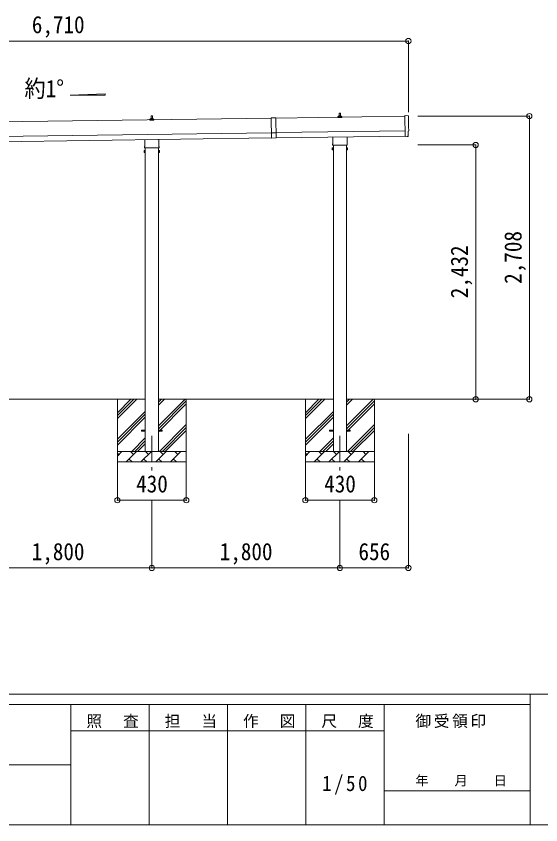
# Model space of a CAD drawing. Units: millimetres at full size, sheet at 1:50; some dimension numbers follow another scale. Extents: x -14053 to 14053, y -9700 to 9700.
# Drawn here: x 3980 to 9003, y -9700 to -1966 of the extents above; entities that cross this region are included whole.
import ezdxf
from ezdxf.enums import TextEntityAlignment as Align

# ---------------------------------------------------------------- set-up
doc = ezdxf.new("R2010")
doc.units = ezdxf.units.MM
doc.header["$LTSCALE"] = 50
doc.header["$PDMODE"] = 32
doc.header["$PDSIZE"] = 50
doc.linetypes.add('DOUBLE_CHAIN1', pattern=[8.8, 5, -1, 0.6, -0.6, 0.6, -1])
for name, color, linetype, lineweight in [('0-0_0', 7, 'Continuous', 9), ('0-1_Defpoints', 4, 'Continuous', 9), ('0-6_PARTS1', 6, 'Continuous', 9), ('F-0', 7, 'Continuous', 9)]:
    doc.layers.add(name, color=color, linetype=linetype, lineweight=lineweight)
doc.styles.add('ＭＳ ゴシック', font='')
doc.styles.get('ＭＳ ゴシック').set_extended_font_data('MS Gothic')

msp = doc.modelspace()

# ---------------------------------------------------------------- linework, layer by layer
at = {"layer": '0-0_0', "color": 4}
for p, q in [((4495.97, -2720.96), (4831.97, -2708.55)), ((4831.97, -2720.96), (4495.97, -2720.96)), ((4831.97, -2708.55), (4831.97, -2720.96))]:
    msp.add_line(p, q, dxfattribs=at)
at = {"layer": '0-0_0'}
for p, q in [((5216.18, -5629.79), (3541.18, -5629.79)), ((4948.68, -5629.79), (4948.68, -6229.79)), ((4948.68, -5814.84), (5133.73, -5629.79)), ((4948.68, -5786.55), (5105.44, -5629.79)), ((4948.68, -5758.27), (5077.16, -5629.79)), ((7016.18, -5629.79), (5341.18, -5629.79)), ((5341.18, -5884.89), (5596.27, -5629.79)), ((5341.18, -5686.9), (5398.28, -5629.79)), ((5341.18, -5658.61), (5370, -5629.79)), ((5341.18, -5913.17), (5608.68, -5645.67)), ((5608.68, -5629.79), (5608.68, -6229.79)), ((6748.68, -5629.79), (6748.68, -6229.79)), ((6748.68, -5814.84), (6933.73, -5629.79)), ((6748.68, -5786.55), (6905.44, -5629.79)), ((6748.68, -5758.27), (6877.16, -5629.79)), ((8729.56, -5629.79), (7141.18, -5629.79)), ((7141.18, -5884.89), (7396.27, -5629.79)), ((7141.18, -5686.9), (7198.28, -5629.79)), ((7141.18, -5658.61), (7170, -5629.79)), ((7141.18, -5913.17), (7408.68, -5645.67)), ((7408.68, -5629.79), (7408.68, -6229.79)), ((5341.18, -5941.45), (5608.68, -5673.95)), ((7141.18, -5941.45), (7408.68, -5673.95)), ((4948.68, -6012.83), (5216.18, -5745.33)), ((4948.68, -6041.11), (5216.18, -5773.61)), ((6748.68, -6012.83), (7016.18, -5745.33)), ((6748.68, -6041.11), (7016.18, -5773.61)), ((4948.68, -6069.4), (5216.18, -5801.9)), ((5350.83, -6129.79), (5608.68, -5871.94)), ((6748.68, -6069.4), (7016.18, -5801.9)), ((7150.83, -6129.79), (7408.68, -5871.94)), ((5379.12, -6129.79), (5608.68, -5900.23)), ((5407.4, -6129.79), (5608.68, -5928.51)), ((7179.12, -6129.79), (7408.68, -5900.23)), ((7207.4, -6129.79), (7408.68, -5928.51)), ((5086.27, -6129.79), (5216.18, -5999.89)), ((5114.56, -6129.79), (5216.18, -6028.17)), ((6886.27, -6129.79), (7016.18, -5999.89)), ((6914.56, -6129.79), (7016.18, -6028.17)), ((5142.84, -6129.79), (5216.18, -6056.45)), ((6942.84, -6129.79), (7016.18, -6056.45)), ((4948.68, -6129.79), (5608.68, -6129.79)), ((4948.68, -6172.68), (4991.57, -6129.79)), ((4963.02, -6158.34), (4948.68, -6144)), ((5032.99, -6229.79), (5132.99, -6129.79)), ((5104.44, -6158.34), (5075.88, -6129.79)), ((5174.41, -6229.79), (5274.41, -6129.79)), ((5245.86, -6158.34), (5217.3, -6129.79)), ((5315.83, -6229.79), (5415.83, -6129.79)), ((5387.28, -6158.34), (5358.73, -6129.79)), ((5457.25, -6229.79), (5557.25, -6129.79)), ((5528.7, -6158.34), (5500.15, -6129.79)), ((5605.39, -6129.79), (5608.68, -6126.5)), ((6748.68, -6129.79), (7408.68, -6129.79)), ((6748.68, -6172.68), (6791.57, -6129.79)), ((6763.02, -6158.34), (6748.68, -6144)), ((6832.99, -6229.79), (6932.99, -6129.79)), ((6904.44, -6158.34), (6875.88, -6129.79)), ((6974.41, -6229.79), (7074.41, -6129.79)), ((7045.86, -6158.34), (7017.3, -6129.79)), ((7115.83, -6229.79), (7215.83, -6129.79)), ((7187.28, -6158.34), (7158.73, -6129.79)), ((7257.25, -6229.79), (7357.25, -6129.79)), ((7328.7, -6158.34), (7300.15, -6129.79)), ((7405.39, -6129.79), (7408.68, -6126.5)), ((5608.68, -6229.79), (4948.68, -6229.79)), ((5061.54, -6201.23), (5090.1, -6229.79)), ((5202.97, -6201.23), (5231.52, -6229.79)), ((5344.39, -6201.23), (5372.94, -6229.79)), ((5485.81, -6201.23), (5514.36, -6229.79)), ((7408.68, -6229.79), (6748.68, -6229.79)), ((6861.54, -6201.23), (6890.1, -6229.79)), ((7002.97, -6201.23), (7031.52, -6229.79)), ((7144.39, -6201.23), (7172.94, -6229.79)), ((7285.81, -6201.23), (7314.36, -6229.79))]:
    msp.add_line(p, q, dxfattribs=at)
at = {"layer": '0-1_Defpoints'}
for p, q in [((5272.68, -2944.1), (5273.4, -2920.57)), ((5274.4, -2919.6), (5282.95, -2919.6)), ((5283.95, -2920.57), (5284.68, -2944.1)), ((7701.28, -2922.34), (6465.9, -2939.98)), ((7060.43, -2933.88), (7060.43, -2926.17)), ((7096.93, -2933.88), (7060.43, -2933.88)), ((7060.81, -2925.38), (7096.54, -2925.38)), ((7061.19, -2925.2), (7067.91, -2923.57)), ((7068.29, -2923.38), (7089.06, -2923.38)), ((7068.68, -2922.6), (7068.68, -2918.38)), ((7069.68, -2918.38), (7087.68, -2918.38)), ((7072.68, -2918.38), (7073.4, -2894.86)), ((7074.4, -2893.88), (7082.95, -2893.88)), ((7083.95, -2894.86), (7084.68, -2918.38)), ((7088.68, -2922.6), (7088.68, -2918.38)), ((7096.16, -2925.2), (7089.44, -2923.57)), ((7096.93, -2933.88), (7096.93, -2926.17)), ((6420.91, -2940.63), (1055.95, -3017.27)), ((5260.43, -2959.6), (5260.43, -2951.88)), ((5296.93, -2959.6), (5260.43, -2959.6)), ((5260.81, -2951.1), (5296.54, -2951.1)), ((5261.19, -2950.91), (5267.91, -2949.28)), ((5268.29, -2949.1), (5289.06, -2949.1)), ((5268.68, -2948.31), (5268.68, -2944.1)), ((5269.68, -2944.1), (5287.68, -2944.1)), ((5288.68, -2948.31), (5288.68, -2944.1)), ((5296.16, -2950.91), (5289.44, -2949.28)), ((5296.93, -2959.6), (5296.93, -2951.88)), ((6420.89, -2939.63), (6423.64, -3131.61)), ((1057.95, -3157.25), (6422.91, -3080.61)), ((6467.92, -3081.47), (6422.93, -3082.11)), ((6467.9, -3079.97), (7703.28, -3062.32)), ((1058.67, -3207.25), (6423.62, -3130.61)), ((5210.38, -3213.59), (5210.38, -3147.94)), ((5346.98, -3145.99), (5346.98, -3213.59)), ((6468.63, -3130.96), (6423.64, -3131.61)), ((6468.62, -3129.96), (7703.99, -3112.32)), ((7010.38, -3187.87), (7010.38, -3122.23)), ((7146.98, -3120.27), (7146.98, -3187.87)), ((7704.03, -3115.08), (7704.04, -3116.09)), ((7723.67, -3115.81), (7730.59, -3115.34)), ((5208.68, -3222.36), (5208.68, -3216.86)), ((5346.61, -3225.86), (5210.74, -3225.86)), ((5216.18, -3225.86), (5216.18, -6129.79)), ((5341.18, -6129.79), (5341.18, -3225.86)), ((5348.68, -3216.86), (5348.68, -3222.36)), ((7004.68, -3226.15), (7005.43, -3224.83)), ((7004.68, -3226.15), (7004.68, -3243.15)), ((7004.68, -3243.15), (7005.43, -3244.46)), ((7011.68, -3229.74), (7005.43, -3229.74)), ((7011.68, -3239.55), (7005.43, -3239.55)), ((7011.68, -3244.46), (7005.43, -3244.46)), ((7008.68, -3196.65), (7008.68, -3191.15)), ((7146.61, -3200.15), (7010.74, -3200.15)), ((7014.18, -3243.85), (7011.68, -3243.85)), ((7016.18, -3200.15), (7016.18, -6129.79)), ((7141.18, -6129.79), (7141.18, -3200.15)), ((7143.18, -3243.85), (7145.68, -3243.85)), ((7145.68, -3229.74), (7151.92, -3229.74)), ((7145.68, -3239.55), (7151.92, -3239.55)), ((7145.68, -3244.46), (7151.92, -3244.46)), ((7148.68, -3191.15), (7148.68, -3196.65)), ((7152.68, -3226.15), (7151.92, -3224.83)), ((7152.68, -3243.15), (7151.92, -3244.46)), ((7152.68, -3226.15), (7152.68, -3243.15)), ((5204.68, -3251.86), (5205.43, -3250.54)), ((5204.68, -3251.86), (5204.68, -3268.86)), ((5204.68, -3268.86), (5205.43, -3270.17)), ((5211.68, -3255.45), (5205.43, -3255.45)), ((5211.68, -3265.27), (5205.43, -3265.27)), ((5211.68, -3270.17), (5205.43, -3270.17)), ((5214.18, -3269.56), (5211.68, -3269.56)), ((5343.18, -3269.56), (5345.68, -3269.56)), ((5345.68, -3255.45), (5351.92, -3255.45)), ((5345.68, -3265.27), (5351.92, -3265.27)), ((5345.68, -3270.17), (5351.92, -3270.17)), ((5352.68, -3251.86), (5351.92, -3250.54)), ((5352.68, -3268.86), (5351.92, -3270.17)), ((5352.68, -3251.86), (5352.68, -3268.86)), ((5178.68, -5925.29), (5216.18, -5925.29)), ((5178.68, -5934.29), (5178.68, -5925.29)), ((5178.68, -5934.29), (5216.18, -5934.29)), ((5341.18, -5925.29), (5378.68, -5925.29)), ((5341.18, -5934.29), (5378.68, -5934.29)), ((5378.68, -5934.29), (5378.68, -5925.29)), ((6978.68, -5925.29), (7016.18, -5925.29)), ((6978.68, -5934.29), (6978.68, -5925.29)), ((6978.68, -5934.29), (7016.18, -5934.29)), ((7141.18, -5925.29), (7178.68, -5925.29)), ((7141.18, -5934.29), (7178.68, -5934.29)), ((7178.68, -5934.29), (7178.68, -5925.29))]:
    msp.add_line(p, q, dxfattribs=at)
at = {"layer": '0-1_Defpoints', "color": 7, "linetype": 'DOUBLE_CHAIN1'}
for p, q in [((5278.68, -5979.79), (5278.68, -6328.79)), ((7078.68, -5979.79), (7078.68, -6317.79))]:
    msp.add_line(p, q, dxfattribs=at)
at = {"layer": '0-1_Defpoints'}
for points in [[(7732.8, -2918.45), (7701.2, -2917.25), (7704.03, -3115.08)], [(6420.89, -2939.63), (6465.89, -2938.98), (6468.63, -3130.96)], [(7733.38, -3112.31), (7732.71, -3065.29), (7733.31, -3065.28)], [(7722.93, -3115.54), (7722.25, -3114.92), (7704.04, -3116.09)], [(7011.68, -3244.46), (7011.68, -3224.83), (7005.43, -3224.83)], [(7011.68, -3243.85), (7011.68, -3225.45), (7014.18, -3225.45)], [(7145.68, -3243.85), (7145.68, -3225.45), (7143.18, -3225.45)], [(7145.68, -3244.46), (7145.68, -3224.83), (7151.92, -3224.83)], [(5211.68, -3270.17), (5211.68, -3250.54), (5205.43, -3250.54)], [(5211.68, -3269.56), (5211.68, -3251.16), (5214.18, -3251.16)], [(5345.68, -3269.56), (5345.68, -3251.16), (5343.18, -3251.16)], [(5345.68, -3270.17), (5345.68, -3250.54), (5351.92, -3250.54)]]:
    msp.add_lwpolyline(points, dxfattribs=at)
for points in [[(7014.18, -3245.15), (7014.18, -3224.15), (7016.18, -3224.15), (7016.18, -3245.15)], [(7143.18, -3245.15), (7143.18, -3224.15), (7141.18, -3224.15), (7141.18, -3245.15)], [(5214.18, -3270.86), (5214.18, -3249.86), (5216.18, -3249.86), (5216.18, -3270.86)], [(5343.18, -3270.86), (5343.18, -3249.86), (5341.18, -3249.86), (5341.18, -3270.86)]]:
    msp.add_lwpolyline(points, close=True, dxfattribs=at)
for centre, radius, start, end in [((5274.4, -2920.6), 1, 90, 178.60509), ((5282.95, -2920.6), 1, 1.39491, 90), ((7061.43, -2926.17), 1, 103.62699, 180), ((7067.68, -2922.6), 1, 283.62699, 0), ((7072.76, -2919.02), 4.13, 90, 171.17633), ((7069.68, -2919.38), 1, 90, 180), ((7074.4, -2894.88), 1, 90, 178.60509), ((7082.01, -2918.38), 4.83, 133.60282, 180), ((7075.34, -2918.38), 4.83, 0, 46.39718), ((7082.95, -2894.88), 1, 1.39491, 90), ((7084.59, -2919.02), 4.13, 8.82367, 90), ((7087.68, -2919.38), 1, 0, 90), ((7089.68, -2922.6), 1, 180, 256.37301), ((7095.93, -2926.17), 1, 0, 76.37301), ((5261.43, -2951.88), 1, 103.62699, 180), ((5267.68, -2948.31), 1, 283.62699, 0), ((5272.76, -2944.73), 4.13, 90, 171.17633), ((5269.68, -2945.1), 1, 90, 180), ((5282.01, -2944.1), 4.83, 133.60282, 180), ((5275.34, -2944.1), 4.83, 0, 46.39718), ((5284.59, -2944.73), 4.13, 8.82367, 90), ((5287.68, -2945.1), 1, 0, 90), ((5289.68, -2948.31), 1, 180, 256.37301), ((5295.93, -2951.88), 1, 0, 76.37301), ((5212.68, -3216.86), 4, 125.09963, 180), ((5212.68, -3222.36), 4, 180, 194.47751), ((5212.68, -3222.36), 4, 194.47751, 241.04498), ((5344.68, -3222.36), 4, 298.95502, 345.52249), ((5344.68, -3216.86), 4, 0, 54.90037), ((5344.68, -3222.36), 4, 345.52249, 0), ((7009.02, -3227.28), 4.34, 145.61575, 214.38425), ((7020.92, -3234.65), 16.24, 162.41205, 197.58795), ((7009.02, -3242.01), 4.34, 145.61575, 214.38425), ((7012.68, -3191.15), 4, 125.09963, 180), ((7012.68, -3196.65), 4, 180, 194.47751), ((7012.68, -3196.65), 4, 194.47751, 241.04498), ((7144.68, -3196.65), 4, 298.95502, 345.52249), ((7144.68, -3191.15), 4, 0, 54.90037), ((7144.68, -3196.65), 4, 345.52249, 0), ((7136.43, -3234.65), 16.24, 342.41205, 17.58795), ((7148.33, -3227.28), 4.34, 325.61575, 34.38425), ((7148.33, -3242.01), 4.34, 325.61575, 34.38425), ((5209.02, -3253), 4.34, 145.61575, 214.38425), ((5220.92, -3260.36), 16.24, 162.41205, 197.58795), ((5209.02, -3267.72), 4.34, 145.61575, 214.38425), ((5336.43, -3260.36), 16.24, 342.41205, 17.58795), ((5348.33, -3253), 4.34, 325.61575, 34.38425), ((5348.33, -3267.72), 4.34, 325.61575, 34.38425)]:
    msp.add_arc(centre, radius, start, end, dxfattribs=at)
for centre, major_axis, ratio, start_param, end_param in [((7732.68, -2921.45), (3, 0.04), 0.99863, 6.2683889, 7.8016218), ((12499.06, -2923.79), (-4762.89, -68.04), 0.99863, 6.2683889, 6.2976778), ((7733.25, -3060.88), (4.41, 0.06), 0.99863, 4.712389, 6.2976778), ((7723.61, -3114.81), (0.737, -0.68), 0.9974, 4.712389, 5.5252311), ((7730.38, -3112.35), (2.21, -2.04), 0.9974, 5.5252311, 7.0411395)]:
    msp.add_ellipse(centre, major_axis=major_axis, ratio=ratio, start_param=start_param, end_param=end_param, dxfattribs=at)
at = {"layer": '0-6_PARTS1'}
for p, q in [((1024.68, -2203.33), (7734.68, -2203.33)), ((7734.68, -2203.33), (7734.68, -2884.28)), ((8892.58, -2921.84), (7825.17, -2921.84)), ((8892.58, -2921.84), (8892.58, -5629.79)), ((8378.91, -3197.75), (7825.17, -3197.75)), ((8378.91, -5629.79), (8378.91, -3197.75)), ((8378.91, -5629.79), (7825.17, -5629.79)), ((8892.58, -5629.79), (7825.17, -5629.79)), ((7734.68, -7243.27), (7734.68, -5960.42)), ((4948.68, -6595.68), (4948.68, -6229.79)), ((5608.68, -6595.68), (5608.68, -6229.79)), ((6748.68, -6595.68), (6748.68, -6229.79)), ((7408.68, -6595.68), (7408.68, -6229.79)), ((4948.68, -6595.68), (5608.68, -6595.68)), ((5278.68, -7243.27), (5278.68, -6595.68)), ((6748.68, -6595.68), (7408.68, -6595.68)), ((7078.68, -7243.27), (7078.68, -6595.68)), ((3478.68, -7243.27), (5278.68, -7243.27)), ((5278.68, -7243.27), (7078.68, -7243.27)), ((7078.68, -7243.27), (7734.68, -7243.27))]:
    msp.add_line(p, q, dxfattribs=at)
for p in [(7734.68, -2203.33), (8892.58, -2921.84), (8378.91, -3197.75), (8378.91, -5629.79), (8892.58, -5629.79), (4948.68, -6595.68), (5608.68, -6595.68), (6748.68, -6595.68), (7408.68, -6595.68), (5278.68, -7243.27), (7078.68, -7243.27), (7734.68, -7243.27)]:
    msp.add_point(p, dxfattribs=at)
at = {"layer": 'F-0', "color": 5, "lineweight": 5}
for p, q in [((-14053.43, -8450), (13346.57, -8450)), ((8901.98, -8450), (8901.98, -9700)), ((-14053.43, -8550), (8901.98, -8550)), ((4501.97, -8550), (4501.97, -9700)), ((5251.97, -8550), (5251.97, -9700)), ((6001.97, -8550), (6001.97, -9700)), ((6751.97, -8550), (6751.97, -9700)), ((7501.97, -8550), (7501.97, -9700)), ((4501.97, -8800), (7501.97, -8800)), ((-5748.03, -9125), (4501.97, -9125)), ((7501.97, -9375), (8901.98, -9375)), ((-14053.43, -9700), (13346.57, -9700))]:
    msp.add_line(p, q, dxfattribs=at)

# ---------------------------------------------------------------- texts
at = {"layer": '0-0_0', "style": 'ＭＳ ゴシック', "width": 0.9}
msp.add_text('約1°', height=165, dxfattribs=at).set_placement((4059.71, -2790.05), align=Align.BOTTOM_LEFT)
at = {"layer": '0-6_PARTS1', "color": 7, "style": 'ＭＳ ゴシック', "width": 0.9}
for s, p in [('6,710', (4129.68, -2178.33)), ('430', (5128.68, -6570.68)), ('430', (6928.68, -6570.68)), ('1,800', (4128.68, -7218.27)), ('1,800', (5928.68, -7218.27)), ('656', (7256.68, -7218.27))]:
    msp.add_text(s, height=165, dxfattribs=at).set_placement(p, align=Align.BOTTOM_LEFT)
for s, p in [('2,708', (8867.58, -4525.81)), ('2,432', (8353.91, -4663.77))]:
    msp.add_text(s, height=165, rotation=90, dxfattribs=at).set_placement(p, align=Align.BOTTOM_LEFT)
at = {"layer": 'F-0', "style": 'ＭＳ ゴシック'}
msp.add_text('年\u3000\u3000月\u3000\u3000日', height=91.64, dxfattribs=at).set_placement((7801.98, -9350), align=Align.BOTTOM_LEFT)
at = {"layer": 'F-0', "attachment_point": 7, "style": 'ＭＳ ゴシック'}
for s, insert, char_height in [('\\T1.17;照\u3000査', (4651.98, -8775), 110), ('\\T1.17;担\u3000当', (5401.98, -8775), 110), ('\\T1.17;作\u3000図', (6151.97, -8775), 110), ('\\T1.17;尺\u3000度', (6901.98, -8775), 110), ('\\T1.17;御受領印', (7801.97, -8775), 110), ('\\T1.28;\\W0.9;1/50', (6908.22, -9412.5), 146.6)]:
    msp.add_mtext(s, dxfattribs=dict(at, insert=insert, char_height=char_height))

doc.saveas('drawing.dxf')
